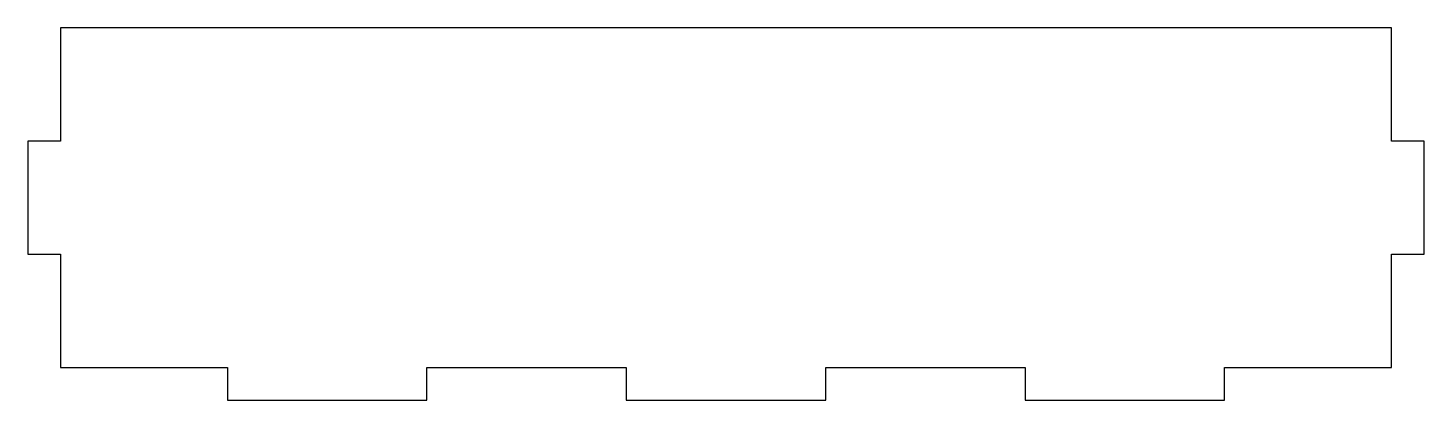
# Model space of a CAD drawing. Header units: millimetres. Extents: x 0 to 150, y 0 to 40.
import ezdxf

# ---------------------------------------------------------------- set-up
doc = ezdxf.new("R2010")
doc.units = ezdxf.units.MM
doc.layers.get('0').update_dxf_attribs({"linetype": 'CONTINUOUS'})

msp = doc.modelspace()

# ---------------------------------------------------------------- linework, layer by layer
msp.add_lwpolyline([(3.5, 15.67), (3.5, 3.5), (21.43, 3.5), (21.43, 0), (42.86, 0), (42.86, 3.5), (64.29, 3.5), (64.29, 0), (85.71, 0), (85.71, 3.5), (107.14, 3.5), (107.14, 0), (128.57, 0), (128.57, 3.5), (146.5, 3.5), (146.5, 15.67), (150, 15.67), (150, 27.83), (146.5, 27.83), (146.5, 40), (3.5, 40), (3.5, 27.83), (0, 27.83), (0, 15.67)], close=True)

doc.saveas('drawing.dxf')
